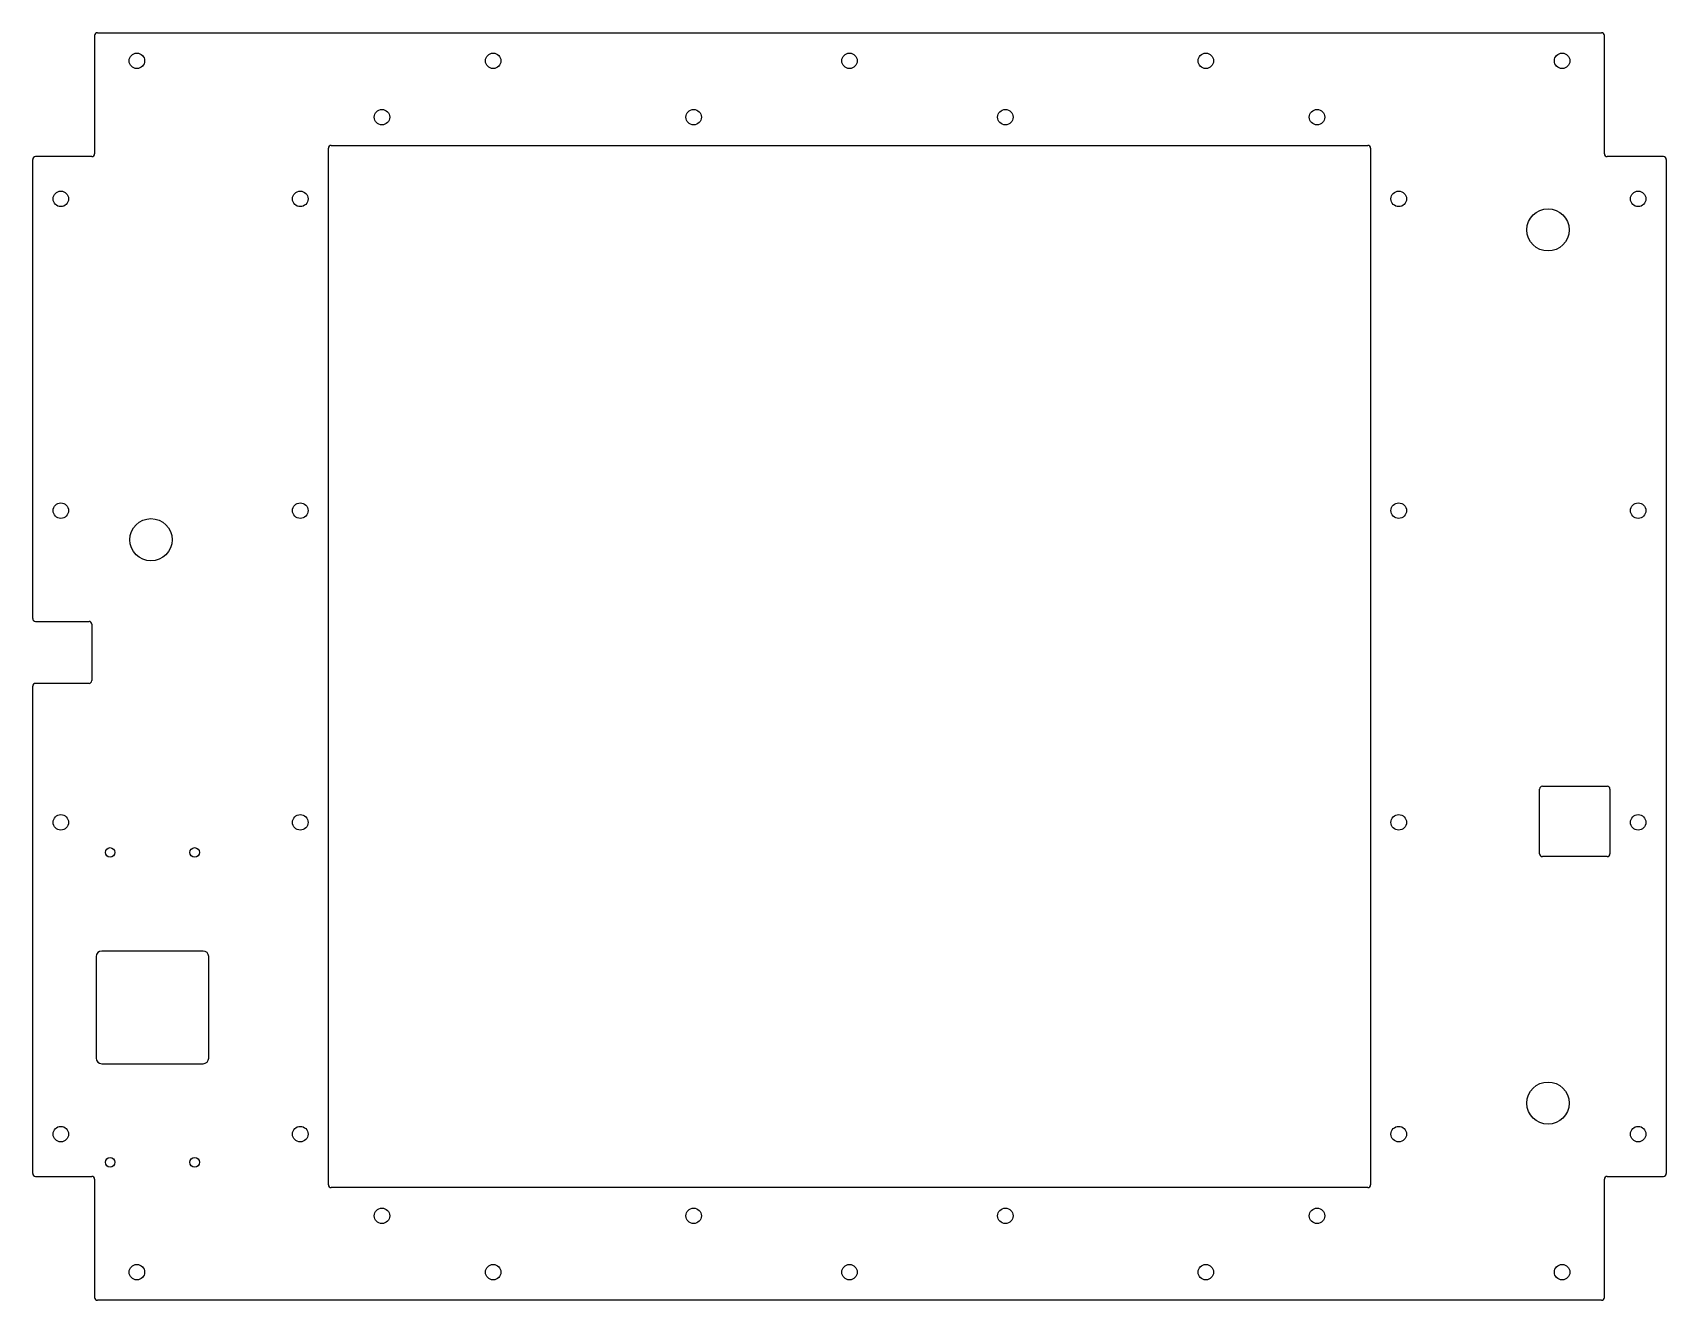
# Model space of a CAD drawing. Header units: millimetres. Extents: x -290 to 290, y -225 to 225.
import ezdxf

# ---------------------------------------------------------------- set-up
doc = ezdxf.new("R2010")
doc.units = ezdxf.units.MM

msp = doc.modelspace()

# ---------------------------------------------------------------- linework, layer by layer
at = {"color": 7, "linetype": 'Continuous', "lineweight": 25}
for p, q in [((-268, 224), (-268, 182)), ((-267, 225), (267, 225)), ((268, 182), (268, 224)), ((-290, 17), (-290, 180)), ((-269, 181), (-289, 181)), ((-185, -184), (-185, 184)), ((-184, 185), (184, 185)), ((185, 184), (185, -184)), ((289, 181), (269, 181)), ((290, 180), (290, -180)), ((-289, 16), (-270, 16)), ((-269, 15), (-269, -5)), ((-290, -180), (-290, -7)), ((-270, -6), (-289, -6)), ((245, -66.5), (245, -43.5)), ((246, -42.5), (269, -42.5)), ((270, -43.5), (270, -66.5)), ((269, -67.5), (246, -67.5)), ((-267.5, -103), (-267.5, -139)), ((-229.5, -101), (-265.5, -101)), ((-227.5, -139), (-227.5, -103)), ((-265.5, -141), (-229.5, -141)), ((-289, -181), (-269, -181)), ((-268, -182), (-268, -224)), ((184, -185), (-184, -185)), ((268, -224), (268, -182)), ((269, -181), (289, -181)), ((267, -225), (-267, -225))]:
    msp.add_line(p, q, dxfattribs=at)
for centre, radius in [((-253, 215), 2.75), ((-126.5, 215), 2.75), ((0, 215), 2.75), ((126.5, 215), 2.75), ((253, 215), 2.75), ((-166, 195), 2.75), ((-55.33, 195), 2.75), ((55.33, 195), 2.75), ((166, 195), 2.75), ((-280, 166), 2.75), ((-195, 166), 2.75), ((195, 166), 2.75), ((280, 166), 2.75), ((248, 155), 7.5), ((-280, 55.33), 2.75), ((-195, 55.33), 2.75), ((195, 55.33), 2.75), ((280, 55.33), 2.75), ((-248, 45), 7.5), ((-280, -55.33), 2.75), ((-195, -55.33), 2.75), ((195, -55.33), 2.75), ((280, -55.33), 2.75), ((-262.5, -66), 1.7), ((-232.5, -66), 1.7), ((248, -155), 7.5), ((-280, -166), 2.75), ((-195, -166), 2.75), ((195, -166), 2.75), ((280, -166), 2.75), ((-262.5, -176), 1.7), ((-232.5, -176), 1.7), ((-166, -195), 2.75), ((-55.33, -195), 2.75), ((55.33, -195), 2.75), ((166, -195), 2.75), ((-253, -215), 2.75), ((-126.5, -215), 2.75), ((0, -215), 2.75), ((126.5, -215), 2.75), ((253, -215), 2.75)]:
    msp.add_circle(centre, radius, dxfattribs=at)
for centre, radius, start, end in [((-267, 224), 1, 90, 180), ((267, 224), 1, 360, 90), ((-289, 180), 1, 90, 180), ((-269, 182), 1, 270, 0), ((-184, 184), 1, 90, 180), ((184, 184), 1, 0, 90), ((269, 182), 1, 180, 270), ((289, 180), 1, 0, 90), ((-289, 17), 1, 180, 270), ((-270, 15), 1, 0, 90), ((-270, -5), 1, 270, 360), ((-289, -7), 1, 90, 180), ((246, -43.5), 1, 90, 180), ((269, -43.5), 1, 360, 90), ((246, -66.5), 1, 180, 270), ((269, -66.5), 1, 270, 0), ((-265.5, -103), 2, 90, 180), ((-229.5, -103), 2, 0, 90), ((-265.5, -139), 2, 180, 270), ((-229.5, -139), 2, 270, 0), ((-289, -180), 1, 180, 270), ((-269, -182), 1, 0, 90), ((-184, -184), 1, 180, 270), ((184, -184), 1, 270, 360), ((269, -182), 1, 90, 180), ((289, -180), 1, 270, 360), ((-267, -224), 1, 180, 270), ((267, -224), 1, 270, 0)]:
    msp.add_arc(centre, radius, start, end, dxfattribs=at)

doc.saveas('drawing.dxf')
